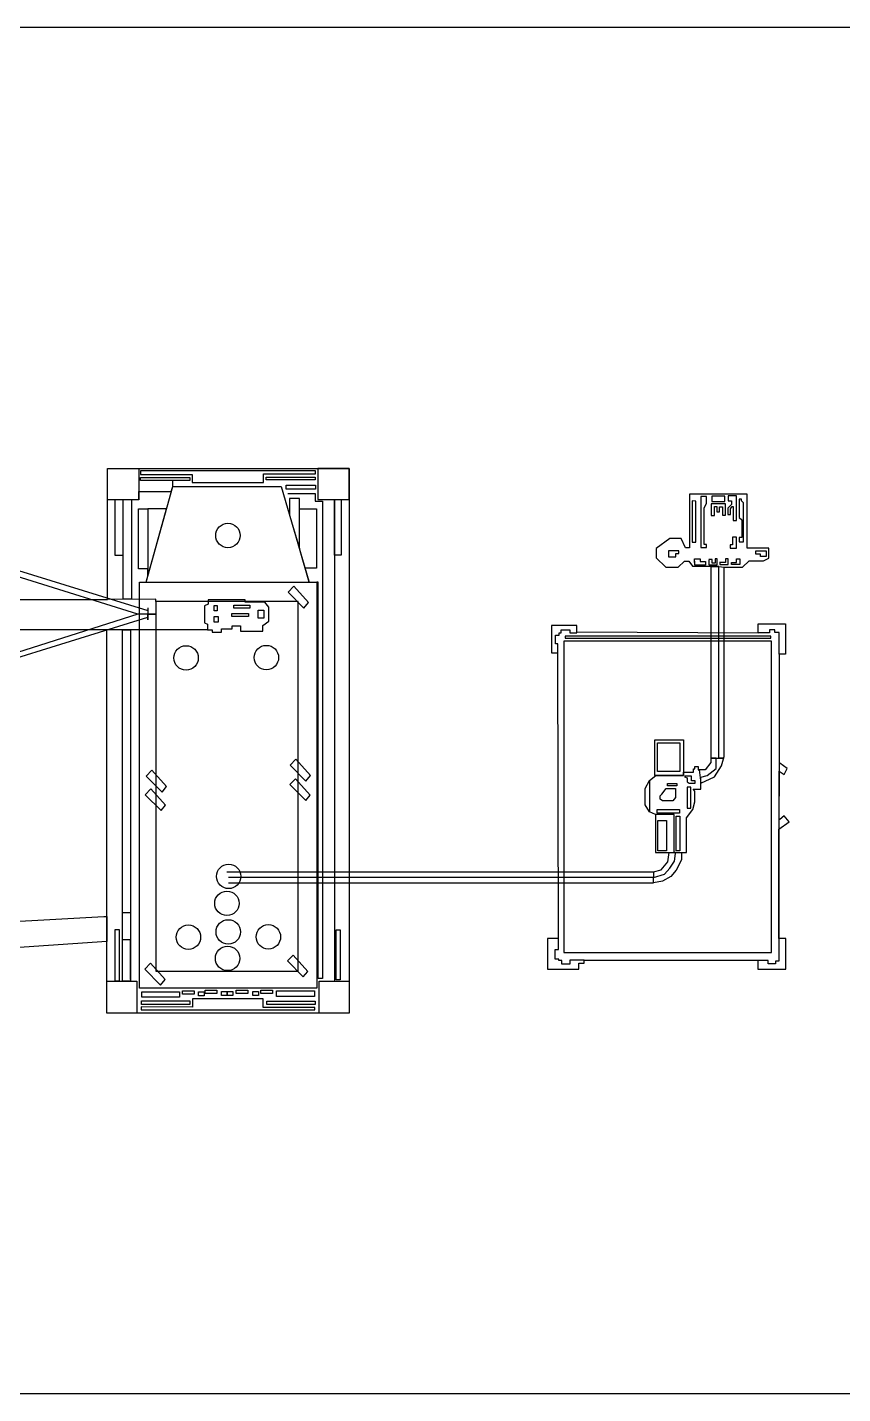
# Model space of a CAD drawing. Header units: millimetres. Extents: x 3191 to 879702, y -27549 to 222194.
# Drawn here: x 68085 to 75781, y 17578 to 30473 of the extents above; entities that cross this region are included whole.
import ezdxf

# ---------------------------------------------------------------- set-up
doc = ezdxf.new("R2010")
doc.units = ezdxf.units.MM
doc.header["$MEASUREMENT"] = 0
picture_1 = doc.add_image_def('image3.png', size_in_pixel=(678, 500))

msp = doc.modelspace()

# ---------------------------------------------------------------- linework, layer by layer
for points in [[(67276.29902, 25073.70956), (68840.16579, 25073.70956), (68840.16579, 26308.89369), (71121.32291, 26308.89369), (71121.32291, 21169.0939), (68836.74817, 21169.0939), (68836.74817, 24787.07073), (67281.55958, 24787.07073)], [(69136.4733, 26014.2617), (69136.4733, 26091.47418), (69443.8798, 26091.47418), (69456.85222, 26138.22888), (69456.85222, 26194.91564)], [(69153.9573, 26287.46497), (69153.9573, 26253.97299), (69639.7727, 26253.97299), (69639.7727, 26176.41254), (70315.40045, 26176.41254), (70315.40045, 26259.23017), (70804.4874, 26259.23017), (70804.4874, 26287.0255), (69153.9573, 26287.0255)], [(69144.18213, 25235.0224), (69206.25114, 25235.0224), (69456.85222, 26138.22888), (70482.04981, 26138.22888), (70742.96722, 25245.85012), (70746.13308, 25235.0224)], [(70543.504, 26073.2289), (70802.72306, 26073.2289), (70802.72306, 26000.9567), (70872.37714, 26000.9567), (70872.37714, 21495.90923), (70829.82913, 21495.90923), (70829.82913, 25235.0224), (70819.07256, 25235.0224)], [(73994.64844, 22501.81313), (74069.2527, 22523.08636), (74130.65308, 22597.66998), (74143.08713, 22683.91452), (74259.67087, 22683.91452), (74259.67087, 22614.76495), (74209.15319, 22519.97871), (74160.18685, 22458.60116), (74079.3539, 22415.86951), (73995.05669, 22397.8949), (73995.05669, 22448.05135), (74098.78647, 22481.91143), (74150.07398, 22537.07368), (74192.8233, 22603.10981), (74201.83973, 22676.26981), (74201.83973, 22683.91452), (74191.16698, 22683.91452), (74191.16698, 23043.62076), (74014.116, 23043.62076), (74014.116, 22686.21777), (74143.08713, 22683.91452), (74259.67087, 22683.91452), (74308.24062, 22683.91452), (74308.24062, 23012.41115), (74367.93803, 23092.08159), (74385.87758, 23163.82955), (74385.87758, 23264.43179), (74369.48937, 23281.59042), (74443.6154, 23281.59042), (74443.6154, 23340.08023), (74572.66817, 23399.49018), (74639.01418, 23502.16997), (74661.61941, 23592.56962), (74661.61941, 25377.40864), (74836.7458, 25377.40864), (74899.10264, 25437.72137), (75033.84755, 25437.72137), (75033.84755, 25437.72137), (75084.12028, 25463.85573), (75084.12028, 25558.34683), (74878.98189, 25558.34683), (74878.98189, 26067.82216), (74334.01851, 26067.82216), (74334.01851, 25560.07137), (74299.01423, 25560.07137), (74257.10474, 25650.16431), (74149.58409, 25650.16431), (74022.29261, 25552.95908), (74022.29261, 25465.23305), (74112.42193, 25378.97114), (74228.63241, 25378.97114), (74287.14007, 25435.8753), (74328.2564, 25435.8753), (74363.03906, 25386.87048), (74535.40103, 25386.87048), (74535.40103, 23585.72932), (74535.40103, 23533.9062), (74483.7286, 23464.38047), (74426.8306, 23464.38047), (74443.6154, 23340.08023), (74443.6154, 23394.85474), (74501.43486, 23412.55157), (74586.16366, 23478.28099), (74586.16366, 23575.61933), (74535.40103, 23575.61933), (74657.38084, 23575.61933), (74612.72305, 23575.61933), (74612.72305, 25384.26052), (74535.40103, 25384.26052), (74612.72305, 25384.26052), (74661.61941, 25377.40864)], [(74701.57364, 26050.14938), (74701.57364, 26004.15737), (74730.92428, 26004.15737), (74730.92428, 25969.26686), (74696.02069, 25933.58342), (74696.02069, 25876.48989), (74722.19843, 25876.48989), (74722.19843, 25928.8256), (74739.65013, 25950.23569), (74747.58276, 25950.23569), (74747.58276, 25819.39627), (74777.7268, 25819.39627), (74777.7268, 26050.94232), (74701.57364, 26050.94232), (74701.57364, 26040.63375)], [(69136.4733, 26014.2617), (69068.54446, 26014.2617), (69068.54446, 25075.24192), (68989.02165, 25075.24192), (68989.02165, 26014.2617), (68911.86682, 26014.2617), (68911.86682, 25492.23636), (68989.02165, 25492.23636)], [(69206.25114, 25235.0224), (69398.69091, 25928.60619), (69223.33748, 25928.60619), (69223.33748, 25296.60431), (69223.33748, 25362.68328), (69134.57559, 25362.68328), (69134.57559, 25927.62806), (69223.33748, 25927.62806)], [(70746.13308, 25235.0224), (70653.08285, 25553.26888), (70653.08285, 26027.53516), (70560.84137, 26027.53516), (70560.84137, 25868.74932), (70653.08285, 25553.26888), (70653.08285, 25929.82107), (70813.6446, 25929.82107), (70813.6446, 25368.24578), (70707.18067, 25368.24578)], [(70828.6674, 26016.56635), (70983.33787, 26016.56635), (70983.33787, 21470.44539)], [(74361.26417, 26002.5714), (74361.26417, 25614.01813), (74393.78789, 25614.01813), (74393.78789, 26000.98552), (74361.26417, 26002.5714)], [(74442.97027, 26045.39156), (74442.97027, 25563.26829), (74495.32556, 25563.26829), (74495.32556, 25591.8151), (74474.7006, 25591.8151), (74474.7006, 25939.13417), (74495.32556, 25979.57543), (74495.32556, 26045.39156), (74442.97027, 26045.39156)], [(74545.301, 25866.97426), (74572.27196, 25866.97426), (74572.27196, 25949.44275), (74592.10352, 25949.44275), (74592.10352, 25899.48585), (74619.86753, 25899.48585), (74619.86753, 25946.27081), (74646.04526, 25946.27081), (74646.04526, 25869.35317), (74675.3959, 25869.35317), (74675.3959, 25975.61056), (74540.54146, 25975.61056), (74540.54146, 25866.97426), (74545.301, 25866.97426)], [(74547.68085, 26044.59862), (74547.68085, 25997.02064), (74668.25651, 25997.02064), (74668.25651, 26046.97753), (74547.68085, 26046.97753), (74547.68085, 26034.29005)], [(74803.11113, 26014.46594), (74803.11113, 25847.15014), (74830.87532, 25825.74006), (74830.87532, 25659.2172), (74803.90436, 25659.2172), (74803.90436, 25617.18997), (74844.36071, 25617.18997), (74844.36071, 25986.71207), (74827.70223, 26003.36443), (74827.70223, 26020.01669), (74803.11113, 26020.01669), (74803.11113, 26014.46594)], [(74720.6118, 25588.64326), (74720.6118, 25556.13166), (74777.7268, 25556.13166), (74777.7268, 25661.59611), (74742.02999, 25661.59611), (74742.02999, 25588.64326), (74720.6118, 25588.64326)], [(69223.60771, 24993.39271), (69223.60771, 24882.56549), (69223.60771, 24935.02812), (69299.23857, 24935.02812), (69126.51553, 24935.02812), (67028.22802, 25589.94432), (67040.40957, 25640.73245), (69223.60771, 24969.2806), (69223.60771, 24935.02812), (69126.51553, 24935.02812), (67060.78439, 24275.92464), (67070.87587, 24239.85123), (69222.46988, 24907.43847), (69223.60771, 24907.79151)], [(74135.89676, 25528.10164), (74135.89676, 25476.55887), (74205.70376, 25476.55887), (74205.70376, 25506.69156), (74234.26117, 25506.69156), (74234.26117, 25531.27349), (74135.89676, 25531.27349), (74135.89676, 25528.10164)], [(74384.18782, 25421.05122), (74384.18782, 25455.14879), (74436.54311, 25455.14879), (74436.54311, 25431.3598), (74487.31177, 25431.3598), (74487.31177, 25395.67635), (74385.77427, 25395.67635), (74385.77427, 25411.53559), (74385.77427, 25434.53164)], [(74517.45581, 25448.805), (74517.45581, 25401.22711), (74595.19543, 25401.22711), (74595.19543, 25456.73467), (74577.74372, 25456.73467), (74577.74372, 25416.29341), (74549.18631, 25416.29341), (74549.18631, 25451.18391), (74517.45581, 25451.18391)], [(74622.16639, 25429.77383), (74622.16639, 25402.02005), (74699.11278, 25402.02005), (74699.11278, 25456.73467), (74673.72828, 25456.73467), (74673.72828, 25423.43013), (74622.16639, 25423.43013)], [(74732.42974, 25423.43013), (74778.43885, 25423.43013), (74778.43885, 25455.94173), (74810.16935, 25455.94173), (74810.16935, 25403.60602), (74733.22296, 25403.60602), (74732.42974, 25423.43013)], [(74960.97023, 25530.7567), (75057.74818, 25530.7567), (75057.74818, 25478.42099), (75006.18612, 25478.42099), (75006.18612, 25502.20998), (74960.177, 25502.20998), (74960.97023, 25530.7567)], [(70546.34978, 25141.95059), (70695.56611, 24991.71695), (70738.50602, 25043.22567), (70599.89897, 25197.81216), (70546.34978, 25141.95059)], [(69299.23857, 25053.63514), (69299.23857, 25076.78982), (68840.16579, 25073.70956)], [(69299.23857, 24764.10932), (69299.23857, 21564.59514), (70641.37212, 21564.59514), (70641.37212, 25053.63514), (69320.65135, 25053.63514), (69299.23857, 25053.63514), (69299.23857, 24764.10932)], [(69919.22203, 24764.48971), (69919.22203, 24794.57416), (70017.86924, 24794.57416), (70017.86924, 24824.6587), (70098.12453, 24824.6587), (70098.12453, 24774.51789), (70307.12254, 24774.51789), (70307.12254, 24828.00145), (70363.9701, 24869.78542), (70363.9701, 25000.15167), (70326.34678, 25046.67493), (70142.70133, 25046.67493), (70142.70133, 25068.91698), (69793.30571, 25068.91698), (69793.30571, 25028.26913), (69757.42543, 25014.55538), (69757.42543, 24853.15429), (69786.97385, 24839.44045), (69786.97385, 24785.64018), (69829.18599, 24785.64018), (69829.18599, 24764.54192), (69919.22203, 24764.48971)], [(69786.97385, 24785.64018), (68836.74817, 24787.07073)], [(73272.1648, 24766.45842), (73272.1648, 24827.99667), (73032.0759, 24827.99667), (73032.0759, 24569.53603), (73092.09812, 24569.53603), (73092.09812, 24654.15109), (73071.32111, 24654.15109), (73071.32111, 24734.92006), (73104.41043, 24734.92006), (73104.41043, 24759.53542), (73125.18727, 24759.53542), (73125.18727, 24787.99686), (73204.44736, 24787.99686), (73204.44736, 24759.53542), (73272.1648, 24759.53542), (73272.1648, 24766.45842)], [(73272.1648, 24766.45842), (74982.75344, 24758.64194)], [(74982.75344, 24758.64194), (74982.75344, 24844.38968), (75241.65234, 24844.38968), (75241.65234, 24556.74494), (75181.60637, 24556.74494), (75181.60637, 24762.53952), (75140.27614, 24762.53952), (75140.27614, 24787.48432), (75091.92767, 24787.48432), (75091.92767, 24757.86237), (74982.75344, 24758.64194)], [(73099.03991, 21872.54411), (73092.09812, 24569.53603)], [(75181.60637, 24556.74494), (75180.09655, 21872.55739)], [(70564.37825, 23510.13912), (70713.59459, 23359.90549), (70756.53449, 23411.4142), (70617.92744, 23566.00069), (70564.37825, 23510.13912)], [(74014.116, 23043.62076), (73958.25446, 23068.73796), (73916.77777, 23135.40114), (73916.77777, 23289.05178), (73958.25446, 23366.2836), (74018.43641, 23412.62267), (74280.30677, 23412.62267), (74280.30677, 23443.56528), (74373.01961, 23443.56528), (74373.01961, 23476.08392), (74386.03193, 23476.08392), (74386.03193, 23497.22102), (74417.74951, 23497.22102), (74417.74951, 23464.38047), (74435.6413, 23464.38047)], [(75180.09655, 21872.55739), (75180.09655, 22904.86808), (75275.74943, 22975.1246), (75230.10201, 23031.16187), (75188.77457, 22997.90295), (75180.72954, 22997.90295), (75180.72954, 23453.01813), (75229.32781, 23420.86462), (75256.46757, 23477.63575), (75187.11061, 23529.38285), (75181.02849, 23529.38285)], [(69207.4141, 23406.05513), (69356.63043, 23255.8215), (69399.57034, 23307.33022), (69260.96329, 23461.91671), (69207.4141, 23406.05513)], [(70563.70198, 23325.58589), (70712.91832, 23175.35225), (70755.85822, 23226.86097), (70617.25117, 23381.44746), (70563.70198, 23325.58589)], [(73958.25446, 23366.2836), (73958.25446, 23068.73796)], [(74289.25275, 23399.6651), (74312.02436, 23390.72245), (74312.02436, 23353.32603), (74332.35605, 23338.6926), (74390.09827, 23338.6926), (74390.09827, 23362.26868), (74353.50105, 23362.26868), (74353.50105, 23406.98177), (74291.69266, 23406.98177), (74289.25275, 23399.6651)], [(69198.50059, 23230.30932), (69347.71692, 23080.07569), (69390.65682, 23131.5844), (69252.04977, 23286.17089), (69198.50059, 23230.30932)], [(74073.80052, 23236.75943), (74115.60452, 23289.58628), (74203.15632, 23289.58628), (74203.15632, 23204.43256), (74177.91618, 23172.1057), (74081.68811, 23172.1057), (74059.60307, 23189.45181), (74059.60307, 23220.20174), (74073.80052, 23236.75943)], [(74314.64808, 23300.46648), (74314.64808, 23102.72821), (74347.04822, 23102.72821), (74347.04822, 23302.17114), (74314.64808, 23300.46648)], [(69966.58983, 22501.81313), (73994.64844, 22501.81313), (73994.64844, 22448.05135), (69985.19424, 22448.05135)], [(69985.19424, 22397.8949), (73986.02859, 22397.8949), (73995.05669, 22397.8949), (73994.64844, 22448.05135)], [(67382.4433, 22053.62275), (67384.94947, 22001.97443), (68806.73617, 22080.74091), (68836.74817, 22082.40357), (68836.74817, 21845.62427), (67408.45448, 21747.46996), (67397.29899, 21747.46996)], [(69057.69519, 21488.05265), (69057.69519, 21861.47702), (68984.14515, 21861.47702), (68984.14515, 22117.50735), (69057.69519, 22117.50735)], [(73099.81237, 21872.54411), (72995.53227, 21872.54411), (72995.53227, 21582.9855), (73289.83366, 21582.9855), (73289.83366, 21640.89717), (73341.5874, 21640.89717), (73341.5874, 21670.23917), (73204.86475, 21670.23917), (73204.86475, 21631.6313), (73129.93773, 21631.6313), (73129.93773, 21664.83403), (73100.58482, 21664.83403), (73100.58482, 21679.50504), (73068.91455, 21679.50504), (73068.91455, 21769.84727), (73099.03991, 21769.84727), (73099.03991, 21872.54411)], [(74981.59798, 21665.60692), (74981.59798, 21582.67177), (75243.67818, 21582.67177), (75243.67818, 21872.55739), (75180.09655, 21872.55739), (75180.09655, 21660.18127), (75145.97956, 21660.18127), (75145.97956, 21634.60315), (75076.97033, 21634.60315), (75076.97033, 21667.15712), (74981.59798, 21665.60692)], [(70539.77283, 21661.45361), (70688.98917, 21511.21997), (70731.92907, 21562.72869), (70593.32202, 21717.31518), (70539.77283, 21661.45361)], [(74981.59798, 21665.60692), (73341.5874, 21665.60692)], [(69194.04427, 21584.76767), (69343.2606, 21434.53403), (69386.20051, 21486.04275), (69247.59346, 21640.62924), (69194.04427, 21584.76767)], [(69158.13222, 21227.91887), (69158.13222, 21199.64487), (70798.63682, 21199.64487), (70798.63682, 21221.39406), (70312.35986, 21221.39406), (70312.35986, 21302.95371), (69644.40917, 21302.95371), (69644.40917, 21226.83136), (69158.13222, 21227.91887)]]:
    msp.add_lwpolyline(points)
for points in [[(68840.16579, 26308.89369), (69136.4733, 26308.89369), (69136.4733, 26014.2617), (68840.16579, 26014.2617)], [(71121.32291, 26308.89369), (70828.6674, 26308.89369), (70828.6674, 26016.56635), (71121.32291, 26016.56635)], [(69153.5551, 26225.76349), (69619.53231, 26225.76349), (69619.53231, 26194.91564), (69153.5551, 26194.91564)], [(70339.30307, 26227.98937), (70802.63508, 26227.98937), (70802.63508, 26202.42977), (70339.30307, 26202.42977)], [(70529.74961, 26153.07314), (70804.39854, 26153.07314), (70804.39854, 26115.17429), (70529.74961, 26115.17429)], [(71048.04876, 25490.97396), (70983.33787, 25490.97396), (70983.33787, 26016.56635), (71048.04876, 26016.56635)], [(69144.18213, 25235.0224), (70819.07256, 25235.0224), (70819.07256, 21406.07485), (69144.18213, 21406.07485)], [(70033.37837, 25019.50163), (70185.28791, 25019.50163), (70185.28791, 24991.35644), (70033.37837, 24991.35644)], [(69848.07489, 25015.57433), (69876.23063, 25015.57433), (69876.23063, 24964.52035), (69848.07489, 24964.52035)], [(69850.03928, 24913.46645), (69885.39744, 24913.46645), (69885.39744, 24858.48517), (69850.03928, 24858.48517)], [(70013.73482, 24940.30246), (70171.53753, 24940.30246), (70171.53753, 24911.50281), (70013.73482, 24911.50281)], [(70265.17138, 24973.68395), (70317.5539, 24973.68395), (70317.5539, 24897.75753), (70265.17138, 24897.75753)], [(69057.69519, 21470.44534), (68984.14515, 21470.44534), (68984.14515, 24786.79346), (69057.69519, 24786.79346)], [(73150.19297, 21742.64922), (75109.62743, 21742.64922), (75109.62743, 24680.10093), (73150.19297, 24680.10093)], [(75102.25638, 24727.99426), (73162.98882, 24727.99426), (73162.98882, 24707.09221), (75102.25638, 24707.09221)], [(74280.30677, 23412.62267), (74009.12279, 23412.62267), (74009.12279, 23748.46996), (74280.30677, 23748.46996)], [(74032.51777, 23718.69734), (74243.90402, 23718.69734), (74243.90402, 23450.13255), (74032.51777, 23450.13255)], [(74127.4359, 23336.89381), (74217.35394, 23336.89381), (74217.35394, 23314.02856), (74127.4359, 23314.02856)], [(74029.03396, 23089.98436), (74241.34087, 23089.98436), (74241.34087, 23055.89158), (74029.03396, 23055.89158)], [(74035.13801, 22986.05881), (74119.6925, 22986.05881), (74119.6925, 22702.49801), (74035.13801, 22702.49801)], [(74210.70193, 23028.26355), (74245.66015, 23028.26355), (74245.66015, 22700.12027), (74210.70193, 22700.12027)], [(68913.66922, 21957.28031), (68951.97998, 21957.28031), (68951.97998, 21470.44534), (68913.66922, 21470.44534)], [(70999.00848, 21955.38983), (71037.31924, 21955.38983), (71037.31924, 21482.23966), (70999.00848, 21482.23966)], [(69117.89071, 21169.09386), (68836.74817, 21169.09386), (68836.74817, 21470.44534), (69117.89071, 21470.44534)], [(71121.32291, 21169.0939), (70840.18037, 21169.0939), (70840.18037, 21470.44539), (71121.32291, 21470.44539)], [(69162.38185, 21285.47933), (69620.37424, 21285.47933), (69620.37424, 21251.76803), (69162.38185, 21251.76803)], [(69164.55764, 21371.38886), (69520.29036, 21371.38886), (69520.29036, 21319.19063), (69164.55764, 21319.19063)], [(69549.66282, 21379.00109), (69659.53741, 21379.00109), (69659.53741, 21348.55215), (69549.66282, 21348.55215)], [(69699.78847, 21371.38886), (69753.0941, 21371.38886), (69753.0941, 21333.32768), (69699.78847, 21333.32768)], [(69765.06059, 21385.52581), (69874.93518, 21385.52581), (69874.93518, 21355.07687), (69765.06059, 21355.07687)], [(69917.36203, 21373.56379), (69970.66766, 21373.56379), (69970.66766, 21335.50262), (69917.36203, 21335.50262)], [(69970.66766, 21373.56379), (70023.97328, 21373.56379), (70023.97328, 21335.50262), (69970.66766, 21335.50262)], [(70055.52119, 21385.52581), (70165.39578, 21385.52581), (70165.39578, 21355.07687), (70055.52119, 21355.07687)], [(70212.17421, 21373.56379), (70265.47983, 21373.56379), (70265.47983, 21335.50262), (70212.17421, 21335.50262)], [(70288.32493, 21385.52581), (70398.19952, 21385.52581), (70398.19952, 21355.07687), (70288.32493, 21355.07687)], [(70344.89406, 21283.30439), (70802.88645, 21283.30439), (70802.88645, 21249.59309), (70344.89406, 21249.59309)], [(70438.45075, 21379.00109), (70794.18347, 21379.00109), (70794.18347, 21326.80287), (70438.45075, 21326.80287)]]:
    msp.add_lwpolyline(points, close=True)
for centre in [(69978.27737, 25677.23618), (69583.58396, 24521.763), (70341.65238, 24524.8938), (69985.19424, 22459.61389), (69968.87602, 22205.35944), (69981.40337, 21936.05864), (69605.501, 21885.96007), (70360.44341, 21889.09087), (69975.1397, 21685.54843)]:
    msp.add_circle(centre, 115.24451)

# ---------------------------------------------------------------- pictures from other files: only their frames are drawn
image = msp.add_image(picture_1, insert=(60681.28148, 17577.88331), size_in_units=(17485.50702, 12894.91668))
image.dxf.flags = 7

doc.saveas('drawing.dxf')
